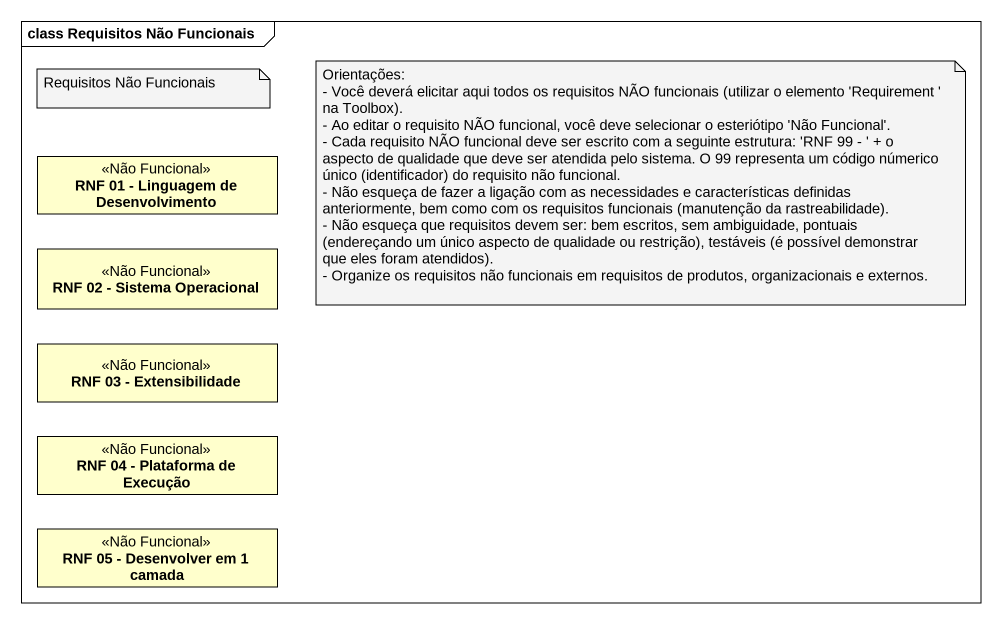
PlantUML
@startuml
mainframe class Requisitos Não Funcionais
hide circle
hide empty members
class "RNF 01 - Linguagem de Desenvolvimento" as RNF_01_Linguagem_de <<Não Funcional>>
class "RNF 02 - Sistema Operacional" as RNF_02_Sistema_Operacional <<Não Funcional>>
class "RNF 03 - Extensibilidade" as RNF_03_Extensibilidade <<Não Funcional>>
class "RNF 04 - Plataforma de Execução" as RNF_04_Plataforma_de <<Não Funcional>>
class "RNF 05 - Desenvolver em 1 camada" as RNF_05_Desenvolver_em_1 <<Não Funcional>>
note as N1
  Requisitos Não Funcionais
end note
note as N2
  Orientações:
  - Você deverá elicitar aqui todos os requisitos NÃO funcionais (utilizar o elemento 'Requirement ' na Toolbox).
  - Ao editar o requisito NÃO funcional, você deve selecionar o esteriótipo 'Não Funcional'.
  - Cada requisito NÃO funcional deve ser escrito com a seguinte estrutura: 'RNF 99 - ' + o aspecto de qualidade que deve ser atendida pelo sistema. O 99 representa um código númerico único (identificador) do requisito não funcional.
  - Não esqueça de fazer a ligação com as necessidades e características definidas anteriormente, bem como com os requisitos funcionais (manutenção da rastreabilidade).
  - Não esqueça que requisitos devem ser: bem escritos, sem ambiguidade, pontuais (endereçando um único aspecto de qualidade ou restrição), testáveis (é possível demonstrar que eles foram atendidos).
  - Organize os requisitos não funcionais em requisitos de produtos, organizacionais e externos.
end note
@enduml
